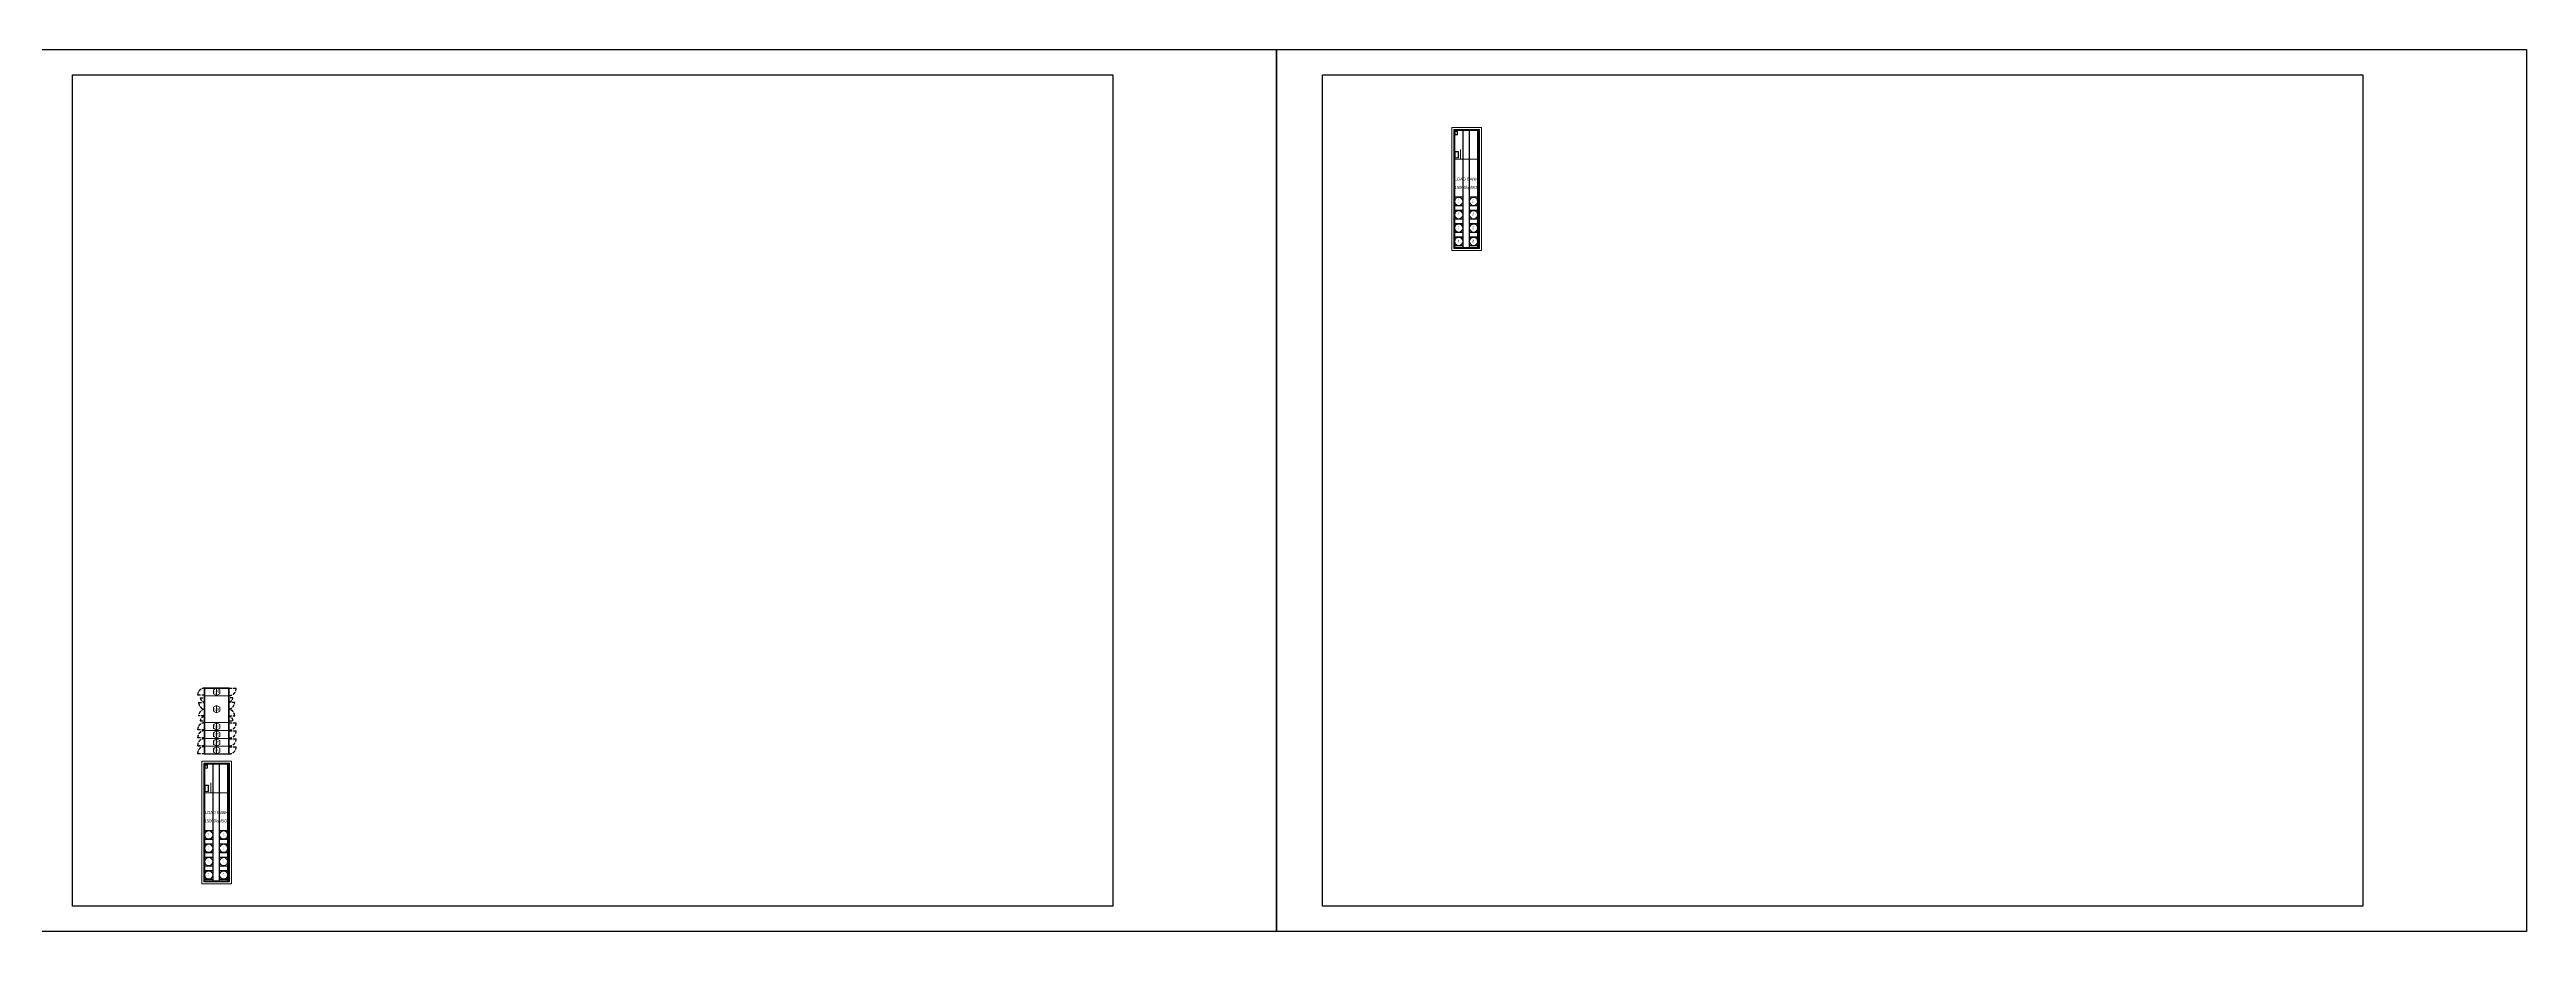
# Model space of a CAD drawing. Header units: millimetres. Extents: x 0 to 504600, y -356400 to 891000.
# Drawn here: x 254625 to 504600, y -178200 to -89100 of the extents above; entities that cross this region are included whole.
import ezdxf
from ezdxf.enums import TextEntityAlignment as Align

# ---------------------------------------------------------------- set-up
doc = ezdxf.new("R2010")
doc.units = ezdxf.units.MM
doc.header["$LTSCALE"] = 150
doc.linetypes.add('LH2', pattern=[2.85, 2, -0.85])
doc.linetypes.add('PHANTOM', pattern=[2.5, 1.25, -0.25, 0.25, -0.25, 0.25, -0.25])
doc.layers.get('Defpoints').update_dxf_attribs({"color": 150})
doc.layers.add('-----31 Base Plan Equipment', color=5, linetype='Continuous', lineweight=0)
doc.styles.add('ELEC', font='')
doc.styles.get('ELEC').set_extended_font_data('Dotum')

msp = doc.modelspace()

# ---------------------------------------------------------------- linework, layer by layer
at = {"layer": '-----31 Base Plan Equipment'}
for p, q in [((396340, -97191), (396340, -109191)), ((396340, -97191), (396340, -98191)), ((396343, -97191), (398840, -97191)), ((396343, -97191), (396343, -109191)), ((396343, -97191), (398840, -97191)), ((396343, -97195), (398840, -97195)), ((396343, -97195), (398840, -97195)), ((396343, -97288), (398840, -97288)), ((396343, -97288), (398840, -97288)), ((396343, -97291), (398840, -97291)), ((396343, -97291), (398840, -97291)), ((396388, -97291), (396388, -109091)), ((396413, -97230), (396413, -109129)), ((396433, -97291), (396433, -109091)), ((396438, -97291), (396438, -109091)), ((397253, -97291), (397253, -109091)), ((397303, -97291), (397303, -109091)), ((397880, -97291), (397880, -109091)), ((397930, -97291), (397930, -109091)), ((398745, -97291), (398745, -109091)), ((398750, -97291), (398750, -109091)), ((398770, -97230), (398770, -109129)), ((398795, -97291), (398795, -109091)), ((398840, -97191), (398840, -109191)), ((398840, -97191), (398940, -97191)), ((398840, -97191), (398940, -97191)), ((398843, -97191), (398843, -109191)), ((398937, -97191), (398937, -109191)), ((398940, -97191), (398940, -109191)), ((396404, -104009), (396422, -104009)), ((396404, -104224), (396422, -104224)), ((396404, -104441), (396422, -104441)), ((396404, -104659), (396422, -104659)), ((396404, -104874), (396422, -104874)), ((396413, -104018), (396413, -104000)), ((396413, -104233), (396413, -104215)), ((396413, -104450), (396413, -104432)), ((396413, -104668), (396413, -104650)), ((396413, -104883), (396413, -104865)), ((397253, -103984), (396438, -103984)), ((397253, -104029), (396438, -104029)), ((397253, -104034), (396438, -104034)), ((397253, -104849), (396438, -104849)), ((397253, -104854), (396438, -104854)), ((397253, -104899), (396438, -104899)), ((396619, -104009), (396637, -104009)), ((396619, -104874), (396637, -104874)), ((396628, -104018), (396628, -104000)), ((396628, -104883), (396628, -104865)), ((396837, -104009), (396855, -104009)), ((396837, -104874), (396855, -104874)), ((396846, -104018), (396846, -104000)), ((396846, -104883), (396846, -104865)), ((397054, -104009), (397072, -104009)), ((397054, -104874), (397072, -104874)), ((397063, -104018), (397063, -104000)), ((397063, -104883), (397063, -104865)), ((397269, -104009), (397287, -104009)), ((397269, -104224), (397287, -104224)), ((397269, -104441), (397287, -104441)), ((397269, -104659), (397287, -104659)), ((397269, -104874), (397287, -104874)), ((397278, -104018), (397278, -104000)), ((397278, -104233), (397278, -104215)), ((397278, -104450), (397278, -104432)), ((397278, -104668), (397278, -104650)), ((397278, -104883), (397278, -104865)), ((397896, -104009), (397914, -104009)), ((397896, -104224), (397914, -104224)), ((397896, -104441), (397914, -104441)), ((397896, -104659), (397914, -104659)), ((397896, -104874), (397914, -104874)), ((397905, -104018), (397905, -104000)), ((397905, -104233), (397905, -104215)), ((397905, -104450), (397905, -104432)), ((397905, -104668), (397905, -104650)), ((397905, -104883), (397905, -104865)), ((397930, -103984), (398745, -103984)), ((397930, -104029), (398745, -104029)), ((397930, -104034), (398745, -104034)), ((397930, -104849), (398745, -104849)), ((397930, -104854), (398745, -104854)), ((397930, -104899), (398745, -104899)), ((398111, -104009), (398129, -104009)), ((398111, -104874), (398129, -104874)), ((398120, -104018), (398120, -104000)), ((398120, -104883), (398120, -104865)), ((398329, -104009), (398347, -104009)), ((398329, -104874), (398347, -104874)), ((398338, -104018), (398338, -104000)), ((398338, -104883), (398338, -104865)), ((398546, -104009), (398564, -104009)), ((398546, -104874), (398564, -104874)), ((398555, -104018), (398555, -104000)), ((398555, -104883), (398555, -104865)), ((398761, -104009), (398779, -104009)), ((398761, -104224), (398779, -104224)), ((398761, -104441), (398779, -104441)), ((398761, -104659), (398779, -104659)), ((398761, -104874), (398779, -104874)), ((398770, -104018), (398770, -104000)), ((398770, -104233), (398770, -104215)), ((398770, -104450), (398770, -104432)), ((398770, -104668), (398770, -104650)), ((398770, -104883), (398770, -104865)), ((396404, -105359), (396422, -105359)), ((396404, -105574), (396422, -105574)), ((396404, -105791), (396422, -105791)), ((396404, -106009), (396422, -106009)), ((396404, -106224), (396422, -106224)), ((396404, -106709), (396422, -106709)), ((396404, -106924), (396422, -106924)), ((396404, -107141), (396422, -107141)), ((396404, -107359), (396422, -107359)), ((396413, -105368), (396413, -105350)), ((396413, -105583), (396413, -105565)), ((396413, -105800), (396413, -105782)), ((396413, -106018), (396413, -106000)), ((396413, -106233), (396413, -106215)), ((396413, -106718), (396413, -106700)), ((396413, -106933), (396413, -106915)), ((396413, -107150), (396413, -107132)), ((396413, -107368), (396413, -107350)), ((397253, -105334), (396438, -105334)), ((397253, -105379), (396438, -105379)), ((397253, -105384), (396438, -105384)), ((397253, -106199), (396438, -106199)), ((397253, -106204), (396438, -106204)), ((397253, -106249), (396438, -106249)), ((397253, -106684), (396438, -106684)), ((397253, -106729), (396438, -106729)), ((397253, -106734), (396438, -106734)), ((396619, -105359), (396637, -105359)), ((396619, -106224), (396637, -106224)), ((396619, -106709), (396637, -106709)), ((396628, -105368), (396628, -105350)), ((396628, -106233), (396628, -106215)), ((396628, -106718), (396628, -106700)), ((396837, -105359), (396855, -105359)), ((396837, -106224), (396855, -106224)), ((396837, -106709), (396855, -106709)), ((396846, -105368), (396846, -105350)), ((396846, -106233), (396846, -106215)), ((396846, -106718), (396846, -106700)), ((397054, -105359), (397072, -105359)), ((397054, -106224), (397072, -106224)), ((397054, -106709), (397072, -106709)), ((397063, -105368), (397063, -105350)), ((397063, -106233), (397063, -106215)), ((397063, -106718), (397063, -106700)), ((397269, -105359), (397287, -105359)), ((397269, -105574), (397287, -105574)), ((397269, -105791), (397287, -105791)), ((397269, -106009), (397287, -106009)), ((397269, -106224), (397287, -106224)), ((397269, -106709), (397287, -106709)), ((397269, -106924), (397287, -106924)), ((397269, -107141), (397287, -107141)), ((397269, -107359), (397287, -107359)), ((397278, -105368), (397278, -105350)), ((397278, -105583), (397278, -105565)), ((397278, -105800), (397278, -105782)), ((397278, -106018), (397278, -106000)), ((397278, -106233), (397278, -106215)), ((397278, -106718), (397278, -106700)), ((397278, -106933), (397278, -106915)), ((397278, -107150), (397278, -107132)), ((397278, -107368), (397278, -107350)), ((397896, -105359), (397914, -105359)), ((397896, -105574), (397914, -105574)), ((397896, -105791), (397914, -105791)), ((397896, -106009), (397914, -106009)), ((397896, -106224), (397914, -106224)), ((397896, -106709), (397914, -106709)), ((397896, -106924), (397914, -106924)), ((397896, -107141), (397914, -107141)), ((397896, -107359), (397914, -107359)), ((397905, -105368), (397905, -105350)), ((397905, -105583), (397905, -105565)), ((397905, -105800), (397905, -105782)), ((397905, -106018), (397905, -106000)), ((397905, -106233), (397905, -106215)), ((397905, -106718), (397905, -106700)), ((397905, -106933), (397905, -106915)), ((397905, -107150), (397905, -107132)), ((397905, -107368), (397905, -107350)), ((397930, -105334), (398745, -105334)), ((397930, -105379), (398745, -105379)), ((397930, -105384), (398745, -105384)), ((397930, -106199), (398745, -106199)), ((397930, -106204), (398745, -106204)), ((397930, -106249), (398745, -106249)), ((397930, -106684), (398745, -106684)), ((397930, -106729), (398745, -106729)), ((397930, -106734), (398745, -106734)), ((398111, -105359), (398129, -105359)), ((398111, -106224), (398129, -106224)), ((398111, -106709), (398129, -106709)), ((398120, -105368), (398120, -105350)), ((398120, -106233), (398120, -106215)), ((398120, -106718), (398120, -106700)), ((398329, -105359), (398347, -105359)), ((398329, -106224), (398347, -106224)), ((398329, -106709), (398347, -106709)), ((398338, -105368), (398338, -105350)), ((398338, -106233), (398338, -106215)), ((398338, -106718), (398338, -106700)), ((398546, -105359), (398564, -105359)), ((398546, -106224), (398564, -106224)), ((398546, -106709), (398564, -106709)), ((398555, -105368), (398555, -105350)), ((398555, -106233), (398555, -106215)), ((398555, -106718), (398555, -106700)), ((398761, -105359), (398779, -105359)), ((398761, -105574), (398779, -105574)), ((398761, -105791), (398779, -105791)), ((398761, -106009), (398779, -106009)), ((398761, -106224), (398779, -106224)), ((398761, -106709), (398779, -106709)), ((398761, -106924), (398779, -106924)), ((398761, -107141), (398779, -107141)), ((398761, -107359), (398779, -107359)), ((398770, -105368), (398770, -105350)), ((398770, -105583), (398770, -105565)), ((398770, -105800), (398770, -105782)), ((398770, -106018), (398770, -106000)), ((398770, -106233), (398770, -106215)), ((398770, -106718), (398770, -106700)), ((398770, -106933), (398770, -106915)), ((398770, -107150), (398770, -107132)), ((398770, -107368), (398770, -107350)), ((396343, -109091), (398840, -109091)), ((396343, -109095), (398840, -109095)), ((396343, -109188), (398840, -109188)), ((396343, -109191), (398840, -109191)), ((396404, -107574), (396422, -107574)), ((396404, -108059), (396422, -108059)), ((396404, -108274), (396422, -108274)), ((396404, -108491), (396422, -108491)), ((396404, -108709), (396422, -108709)), ((396404, -108924), (396422, -108924)), ((396413, -107583), (396413, -107565)), ((396413, -108068), (396413, -108050)), ((396413, -108283), (396413, -108265)), ((396413, -108500), (396413, -108482)), ((396413, -108718), (396413, -108700)), ((396413, -108933), (396413, -108915)), ((397253, -107549), (396438, -107549)), ((397253, -107554), (396438, -107554)), ((397253, -107599), (396438, -107599)), ((397253, -108034), (396438, -108034)), ((397253, -108079), (396438, -108079)), ((397253, -108084), (396438, -108084)), ((397253, -108899), (396438, -108899)), ((397253, -108904), (396438, -108904)), ((397253, -108949), (396438, -108949)), ((396619, -107574), (396637, -107574)), ((396619, -108059), (396637, -108059)), ((396619, -108924), (396637, -108924)), ((396628, -107583), (396628, -107565)), ((396628, -108068), (396628, -108050)), ((396628, -108933), (396628, -108915)), ((396837, -107574), (396855, -107574)), ((396837, -108059), (396855, -108059)), ((396837, -108924), (396855, -108924)), ((396846, -107583), (396846, -107565)), ((396846, -108068), (396846, -108050)), ((396846, -108933), (396846, -108915)), ((397054, -107574), (397072, -107574)), ((397054, -108059), (397072, -108059)), ((397054, -108924), (397072, -108924)), ((397063, -107583), (397063, -107565)), ((397063, -108068), (397063, -108050)), ((397063, -108933), (397063, -108915)), ((397269, -107574), (397287, -107574)), ((397269, -108059), (397287, -108059)), ((397269, -108274), (397287, -108274)), ((397269, -108491), (397287, -108491)), ((397269, -108709), (397287, -108709)), ((397269, -108924), (397287, -108924)), ((397278, -107583), (397278, -107565)), ((397278, -108068), (397278, -108050)), ((397278, -108283), (397278, -108265)), ((397278, -108500), (397278, -108482)), ((397278, -108718), (397278, -108700)), ((397278, -108933), (397278, -108915)), ((397896, -107574), (397914, -107574)), ((397896, -108059), (397914, -108059)), ((397896, -108274), (397914, -108274)), ((397896, -108491), (397914, -108491)), ((397896, -108709), (397914, -108709)), ((397896, -108924), (397914, -108924)), ((397905, -107583), (397905, -107565)), ((397905, -108068), (397905, -108050)), ((397905, -108283), (397905, -108265)), ((397905, -108500), (397905, -108482)), ((397905, -108718), (397905, -108700)), ((397905, -108933), (397905, -108915)), ((397930, -107549), (398745, -107549)), ((397930, -107554), (398745, -107554)), ((397930, -107599), (398745, -107599)), ((397930, -108034), (398745, -108034)), ((397930, -108079), (398745, -108079)), ((397930, -108084), (398745, -108084)), ((397930, -108899), (398745, -108899)), ((397930, -108904), (398745, -108904)), ((397930, -108949), (398745, -108949)), ((398111, -107574), (398129, -107574)), ((398111, -108059), (398129, -108059)), ((398111, -108924), (398129, -108924)), ((398120, -107583), (398120, -107565)), ((398120, -108068), (398120, -108050)), ((398120, -108933), (398120, -108915)), ((398329, -107574), (398347, -107574)), ((398329, -108059), (398347, -108059)), ((398329, -108924), (398347, -108924)), ((398338, -107583), (398338, -107565)), ((398338, -108068), (398338, -108050)), ((398338, -108933), (398338, -108915)), ((398546, -107574), (398564, -107574)), ((398546, -108059), (398564, -108059)), ((398546, -108924), (398564, -108924)), ((398555, -107583), (398555, -107565)), ((398555, -108068), (398555, -108050)), ((398555, -108933), (398555, -108915)), ((398745, -108096), (398745, -107846)), ((398745, -107846), (398795, -107846)), ((398795, -108096), (398745, -108096)), ((398749, -108100), (398749, -107842)), ((398749, -107842), (398791, -107842)), ((398791, -108100), (398749, -108100)), ((398761, -107574), (398779, -107574)), ((398761, -108059), (398779, -108059)), ((398761, -108274), (398779, -108274)), ((398761, -108491), (398779, -108491)), ((398761, -108709), (398779, -108709)), ((398761, -108924), (398779, -108924)), ((398770, -107583), (398770, -107565)), ((398770, -108068), (398770, -108050)), ((398770, -108283), (398770, -108265)), ((398770, -108500), (398770, -108482)), ((398770, -108718), (398770, -108700)), ((398770, -108933), (398770, -108915)), ((398791, -107842), (398791, -108100)), ((398795, -107846), (398795, -108096)), ((398840, -109191), (398940, -109191)), ((270190, -161191), (270190, -173191)), ((270190, -161191), (270190, -162191)), ((270193, -161191), (272690, -161191)), ((270193, -161191), (270193, -173191)), ((270193, -161191), (272690, -161191)), ((270193, -161195), (272690, -161195)), ((270193, -161195), (272690, -161195)), ((270193, -161288), (272690, -161288)), ((270193, -161288), (272690, -161288)), ((270193, -161291), (272690, -161291)), ((270193, -161291), (272690, -161291)), ((270238, -161291), (270238, -173091)), ((270263, -161230), (270263, -173129)), ((270283, -161291), (270283, -173091)), ((270288, -161291), (270288, -173091)), ((271103, -161291), (271103, -173091)), ((271153, -161291), (271153, -173091)), ((271730, -161291), (271730, -173091)), ((271780, -161291), (271780, -173091)), ((272595, -161291), (272595, -173091)), ((272600, -161291), (272600, -173091)), ((272620, -161230), (272620, -173129)), ((272645, -161291), (272645, -173091)), ((272690, -161191), (272690, -173191)), ((272690, -161191), (272790, -161191)), ((272690, -161191), (272790, -161191)), ((272693, -161191), (272693, -173191)), ((272787, -161191), (272787, -173191)), ((272790, -161191), (272790, -173191)), ((270254, -168009), (270272, -168009)), ((270254, -168224), (270272, -168224)), ((270254, -168441), (270272, -168441)), ((270254, -168659), (270272, -168659)), ((270254, -168874), (270272, -168874)), ((270254, -169359), (270272, -169359)), ((270254, -169574), (270272, -169574)), ((270254, -169791), (270272, -169791)), ((270263, -168018), (270263, -168000)), ((270263, -168233), (270263, -168215)), ((270263, -168450), (270263, -168432)), ((270263, -168668), (270263, -168650)), ((270263, -168883), (270263, -168865)), ((270263, -169368), (270263, -169350)), ((270263, -169583), (270263, -169565)), ((270263, -169800), (270263, -169782)), ((271103, -167984), (270288, -167984)), ((271103, -168029), (270288, -168029)), ((271103, -168034), (270288, -168034)), ((271103, -168849), (270288, -168849)), ((271103, -168854), (270288, -168854)), ((271103, -168899), (270288, -168899)), ((271103, -169334), (270288, -169334)), ((271103, -169379), (270288, -169379)), ((271103, -169384), (270288, -169384)), ((270469, -168009), (270487, -168009)), ((270469, -168874), (270487, -168874)), ((270469, -169359), (270487, -169359)), ((270478, -168018), (270478, -168000)), ((270478, -168883), (270478, -168865)), ((270478, -169368), (270478, -169350)), ((270687, -168009), (270705, -168009)), ((270687, -168874), (270705, -168874)), ((270687, -169359), (270705, -169359)), ((270696, -168018), (270696, -168000)), ((270696, -168883), (270696, -168865)), ((270696, -169368), (270696, -169350)), ((270904, -168009), (270922, -168009)), ((270904, -168874), (270922, -168874)), ((270904, -169359), (270922, -169359)), ((270913, -168018), (270913, -168000)), ((270913, -168883), (270913, -168865)), ((270913, -169368), (270913, -169350)), ((271119, -168009), (271137, -168009)), ((271119, -168224), (271137, -168224)), ((271119, -168441), (271137, -168441)), ((271119, -168659), (271137, -168659)), ((271119, -168874), (271137, -168874)), ((271119, -169359), (271137, -169359)), ((271119, -169574), (271137, -169574)), ((271119, -169791), (271137, -169791)), ((271128, -168018), (271128, -168000)), ((271128, -168233), (271128, -168215)), ((271128, -168450), (271128, -168432)), ((271128, -168668), (271128, -168650)), ((271128, -168883), (271128, -168865)), ((271128, -169368), (271128, -169350)), ((271128, -169583), (271128, -169565)), ((271128, -169800), (271128, -169782)), ((271746, -168009), (271764, -168009)), ((271746, -168224), (271764, -168224)), ((271746, -168441), (271764, -168441)), ((271746, -168659), (271764, -168659)), ((271746, -168874), (271764, -168874)), ((271746, -169359), (271764, -169359)), ((271746, -169574), (271764, -169574)), ((271746, -169791), (271764, -169791)), ((271755, -168018), (271755, -168000)), ((271755, -168233), (271755, -168215)), ((271755, -168450), (271755, -168432)), ((271755, -168668), (271755, -168650)), ((271755, -168883), (271755, -168865)), ((271755, -169368), (271755, -169350)), ((271755, -169583), (271755, -169565)), ((271755, -169800), (271755, -169782)), ((271780, -167984), (272595, -167984)), ((271780, -168029), (272595, -168029)), ((271780, -168034), (272595, -168034)), ((271780, -168849), (272595, -168849)), ((271780, -168854), (272595, -168854)), ((271780, -168899), (272595, -168899)), ((271780, -169334), (272595, -169334)), ((271780, -169379), (272595, -169379)), ((271780, -169384), (272595, -169384)), ((271961, -168009), (271979, -168009)), ((271961, -168874), (271979, -168874)), ((271961, -169359), (271979, -169359)), ((271970, -168018), (271970, -168000)), ((271970, -168883), (271970, -168865)), ((271970, -169368), (271970, -169350)), ((272179, -168009), (272197, -168009)), ((272179, -168874), (272197, -168874)), ((272179, -169359), (272197, -169359)), ((272188, -168018), (272188, -168000)), ((272188, -168883), (272188, -168865)), ((272188, -169368), (272188, -169350)), ((272396, -168009), (272414, -168009)), ((272396, -168874), (272414, -168874)), ((272396, -169359), (272414, -169359)), ((272405, -168018), (272405, -168000)), ((272405, -168883), (272405, -168865)), ((272405, -169368), (272405, -169350)), ((272611, -168009), (272629, -168009)), ((272611, -168224), (272629, -168224)), ((272611, -168441), (272629, -168441)), ((272611, -168659), (272629, -168659)), ((272611, -168874), (272629, -168874)), ((272611, -169359), (272629, -169359)), ((272611, -169574), (272629, -169574)), ((272611, -169791), (272629, -169791)), ((272620, -168018), (272620, -168000)), ((272620, -168233), (272620, -168215)), ((272620, -168450), (272620, -168432)), ((272620, -168668), (272620, -168650)), ((272620, -168883), (272620, -168865)), ((272620, -169368), (272620, -169350)), ((272620, -169583), (272620, -169565)), ((272620, -169800), (272620, -169782)), ((270254, -170009), (270272, -170009)), ((270254, -170224), (270272, -170224)), ((270254, -170709), (270272, -170709)), ((270254, -170924), (270272, -170924)), ((270254, -171141), (270272, -171141)), ((270254, -171359), (270272, -171359)), ((270254, -171574), (270272, -171574)), ((270254, -172059), (270272, -172059)), ((270254, -172274), (270272, -172274)), ((270263, -170018), (270263, -170000)), ((270263, -170233), (270263, -170215)), ((270263, -170718), (270263, -170700)), ((270263, -170933), (270263, -170915)), ((270263, -171150), (270263, -171132)), ((270263, -171368), (270263, -171350)), ((270263, -171583), (270263, -171565)), ((270263, -172068), (270263, -172050)), ((270263, -172283), (270263, -172265)), ((270263, -172500), (270263, -172482)), ((271103, -170199), (270288, -170199)), ((271103, -170204), (270288, -170204)), ((271103, -170249), (270288, -170249)), ((271103, -170684), (270288, -170684)), ((271103, -170729), (270288, -170729)), ((271103, -170734), (270288, -170734)), ((271103, -171549), (270288, -171549)), ((271103, -171554), (270288, -171554)), ((271103, -171599), (270288, -171599)), ((271103, -172034), (270288, -172034)), ((271103, -172079), (270288, -172079)), ((271103, -172084), (270288, -172084)), ((270469, -170224), (270487, -170224)), ((270469, -170709), (270487, -170709)), ((270469, -171574), (270487, -171574)), ((270469, -172059), (270487, -172059)), ((270478, -170233), (270478, -170215)), ((270478, -170718), (270478, -170700)), ((270478, -171583), (270478, -171565)), ((270478, -172068), (270478, -172050)), ((270687, -170224), (270705, -170224)), ((270687, -170709), (270705, -170709)), ((270687, -171574), (270705, -171574)), ((270687, -172059), (270705, -172059)), ((270696, -170233), (270696, -170215)), ((270696, -170718), (270696, -170700)), ((270696, -171583), (270696, -171565)), ((270696, -172068), (270696, -172050)), ((270904, -170224), (270922, -170224)), ((270904, -170709), (270922, -170709)), ((270904, -171574), (270922, -171574)), ((270904, -172059), (270922, -172059)), ((270913, -170233), (270913, -170215)), ((270913, -170718), (270913, -170700)), ((270913, -171583), (270913, -171565)), ((270913, -172068), (270913, -172050)), ((271119, -170009), (271137, -170009)), ((271119, -170224), (271137, -170224)), ((271119, -170709), (271137, -170709)), ((271119, -170924), (271137, -170924)), ((271119, -171141), (271137, -171141)), ((271119, -171359), (271137, -171359)), ((271119, -171574), (271137, -171574)), ((271119, -172059), (271137, -172059)), ((271119, -172274), (271137, -172274)), ((271128, -170018), (271128, -170000)), ((271128, -170233), (271128, -170215)), ((271128, -170718), (271128, -170700)), ((271128, -170933), (271128, -170915)), ((271128, -171150), (271128, -171132)), ((271128, -171368), (271128, -171350)), ((271128, -171583), (271128, -171565)), ((271128, -172068), (271128, -172050)), ((271128, -172283), (271128, -172265)), ((271128, -172500), (271128, -172482)), ((271746, -170009), (271764, -170009)), ((271746, -170224), (271764, -170224)), ((271746, -170709), (271764, -170709)), ((271746, -170924), (271764, -170924)), ((271746, -171141), (271764, -171141)), ((271746, -171359), (271764, -171359)), ((271746, -171574), (271764, -171574)), ((271746, -172059), (271764, -172059)), ((271746, -172274), (271764, -172274)), ((271755, -170018), (271755, -170000)), ((271755, -170233), (271755, -170215)), ((271755, -170718), (271755, -170700)), ((271755, -170933), (271755, -170915)), ((271755, -171150), (271755, -171132)), ((271755, -171368), (271755, -171350)), ((271755, -171583), (271755, -171565)), ((271755, -172068), (271755, -172050)), ((271755, -172283), (271755, -172265)), ((271755, -172500), (271755, -172482)), ((271780, -170199), (272595, -170199)), ((271780, -170204), (272595, -170204)), ((271780, -170249), (272595, -170249)), ((271780, -170684), (272595, -170684)), ((271780, -170729), (272595, -170729)), ((271780, -170734), (272595, -170734)), ((271780, -171549), (272595, -171549)), ((271780, -171554), (272595, -171554)), ((271780, -171599), (272595, -171599)), ((271780, -172034), (272595, -172034)), ((271780, -172079), (272595, -172079)), ((271780, -172084), (272595, -172084)), ((271961, -170224), (271979, -170224)), ((271961, -170709), (271979, -170709)), ((271961, -171574), (271979, -171574)), ((271961, -172059), (271979, -172059)), ((271970, -170233), (271970, -170215)), ((271970, -170718), (271970, -170700)), ((271970, -171583), (271970, -171565)), ((271970, -172068), (271970, -172050)), ((272179, -170224), (272197, -170224)), ((272179, -170709), (272197, -170709)), ((272179, -171574), (272197, -171574)), ((272179, -172059), (272197, -172059)), ((272188, -170233), (272188, -170215)), ((272188, -170718), (272188, -170700)), ((272188, -171583), (272188, -171565)), ((272188, -172068), (272188, -172050)), ((272396, -170224), (272414, -170224)), ((272396, -170709), (272414, -170709)), ((272396, -171574), (272414, -171574)), ((272396, -172059), (272414, -172059)), ((272405, -170233), (272405, -170215)), ((272405, -170718), (272405, -170700)), ((272405, -171583), (272405, -171565)), ((272405, -172068), (272405, -172050)), ((272595, -172096), (272595, -171846)), ((272595, -171846), (272645, -171846)), ((272645, -172096), (272595, -172096)), ((272599, -172100), (272599, -171842)), ((272599, -171842), (272641, -171842)), ((272641, -172100), (272599, -172100)), ((272611, -170009), (272629, -170009)), ((272611, -170224), (272629, -170224)), ((272611, -170709), (272629, -170709)), ((272611, -170924), (272629, -170924)), ((272611, -171141), (272629, -171141)), ((272611, -171359), (272629, -171359)), ((272611, -171574), (272629, -171574)), ((272611, -172059), (272629, -172059)), ((272611, -172274), (272629, -172274)), ((272620, -170018), (272620, -170000)), ((272620, -170233), (272620, -170215)), ((272620, -170718), (272620, -170700)), ((272620, -170933), (272620, -170915)), ((272620, -171150), (272620, -171132)), ((272620, -171368), (272620, -171350)), ((272620, -171583), (272620, -171565)), ((272620, -172068), (272620, -172050)), ((272620, -172283), (272620, -172265)), ((272620, -172500), (272620, -172482)), ((272641, -171842), (272641, -172100)), ((272645, -171846), (272645, -172096)), ((270193, -173091), (272690, -173091)), ((270193, -173095), (272690, -173095)), ((270193, -173188), (272690, -173188)), ((270193, -173191), (272690, -173191)), ((270254, -172491), (270272, -172491)), ((270254, -172709), (270272, -172709)), ((270254, -172924), (270272, -172924)), ((270263, -172718), (270263, -172700)), ((270263, -172933), (270263, -172915)), ((271103, -172899), (270288, -172899)), ((271103, -172904), (270288, -172904)), ((271103, -172949), (270288, -172949)), ((270469, -172924), (270487, -172924)), ((270478, -172933), (270478, -172915)), ((270687, -172924), (270705, -172924)), ((270696, -172933), (270696, -172915)), ((270904, -172924), (270922, -172924)), ((270913, -172933), (270913, -172915)), ((271119, -172491), (271137, -172491)), ((271119, -172709), (271137, -172709)), ((271119, -172924), (271137, -172924)), ((271128, -172718), (271128, -172700)), ((271128, -172933), (271128, -172915)), ((271746, -172491), (271764, -172491)), ((271746, -172709), (271764, -172709)), ((271746, -172924), (271764, -172924)), ((271755, -172718), (271755, -172700)), ((271755, -172933), (271755, -172915)), ((271780, -172899), (272595, -172899)), ((271780, -172904), (272595, -172904)), ((271780, -172949), (272595, -172949)), ((271961, -172924), (271979, -172924)), ((271970, -172933), (271970, -172915)), ((272179, -172924), (272197, -172924)), ((272188, -172933), (272188, -172915)), ((272396, -172924), (272414, -172924)), ((272405, -172933), (272405, -172915)), ((272611, -172491), (272629, -172491)), ((272611, -172709), (272629, -172709)), ((272611, -172924), (272629, -172924)), ((272620, -172718), (272620, -172700)), ((272620, -172933), (272620, -172915)), ((272690, -173191), (272790, -173191))]:
    msp.add_line(p, q, dxfattribs=at)
at = {"layer": '-----31 Base Plan Equipment', "ltscale": 10}
for p, q in [((397038, -100191), (397038, -99191)), ((396438, -100191), (397038, -100191)), ((397038, -100191), (398745, -100191)), ((270288, -164191), (270888, -164191)), ((270888, -164191), (270888, -163191)), ((270888, -164191), (272595, -164191))]:
    msp.add_line(p, q, dxfattribs=at)
at = {"layer": '-----31 Base Plan Equipment', "elevation": 0}
for points in [[(396140, -96991), (396140, -109391), (399140, -109391), (399140, -96991)], [(396470, -97371), (396470, -97711), (396710, -97711), (396710, -97371)], [(396490, -97391), (396490, -97691), (396690, -97691), (396690, -97391)], [(396470, -99421), (396470, -100061), (396810, -100061), (396810, -99421)], [(396490, -99441), (396490, -100041), (396790, -100041), (396790, -99441)], [(270240, -153591), (270240, -154391), (272740, -154391), (272740, -153591)], [(272740, -154391), (272740, -157091), (270240, -157091), (270240, -154391)], [(272690, -153641), (272690, -160241), (270290, -160241), (270290, -153641)], [(270240, -157091), (270240, -157891), (272740, -157891), (272740, -157091)], [(270240, -157891), (270240, -158691), (272740, -158691), (272740, -157891)], [(270240, -158691), (270240, -159491), (272740, -159491), (272740, -158691)], [(270240, -159491), (270240, -160291), (272740, -160291), (272740, -159491)], [(269990, -160991), (269990, -173391), (272990, -173391), (272990, -160991)], [(270320, -161371), (270320, -161711), (270560, -161711), (270560, -161371)], [(270340, -161391), (270340, -161691), (270540, -161691), (270540, -161391)], [(270320, -163421), (270320, -164061), (270660, -164061), (270660, -163421)], [(270340, -163441), (270340, -164041), (270640, -164041), (270640, -163441)]]:
    msp.add_lwpolyline(points, close=True, dxfattribs=at)
at = {"layer": '-----31 Base Plan Equipment', "linetype": 'PHANTOM', "ltscale": 5, "elevation": 0}
for points in [[(396393, -104894), (397298, -104894), (397298, -103989), (396393, -103989), (396393, -104894)], [(397885, -104894), (398790, -104894), (398790, -103989), (397885, -103989), (397885, -104894)], [(396393, -106244), (397298, -106244), (397298, -105339), (396393, -105339), (396393, -106244)], [(396393, -107594), (397298, -107594), (397298, -106689), (396393, -106689), (396393, -107594)], [(397885, -106244), (398790, -106244), (398790, -105339), (397885, -105339), (397885, -106244)], [(397885, -107594), (398790, -107594), (398790, -106689), (397885, -106689), (397885, -107594)], [(396393, -108944), (397298, -108944), (397298, -108039), (396393, -108039), (396393, -108944)], [(397885, -108944), (398790, -108944), (398790, -108039), (397885, -108039), (397885, -108944)], [(270243, -168894), (271148, -168894), (271148, -167989), (270243, -167989), (270243, -168894)], [(270243, -170244), (271148, -170244), (271148, -169339), (270243, -169339), (270243, -170244)], [(271735, -168894), (272640, -168894), (272640, -167989), (271735, -167989), (271735, -168894)], [(271735, -170244), (272640, -170244), (272640, -169339), (271735, -169339), (271735, -170244)], [(270243, -171594), (271148, -171594), (271148, -170689), (270243, -170689), (270243, -171594)], [(270243, -172944), (271148, -172944), (271148, -172039), (270243, -172039), (270243, -172944)], [(271735, -171594), (272640, -171594), (272640, -170689), (271735, -170689), (271735, -171594)], [(271735, -172944), (272640, -172944), (272640, -172039), (271735, -172039), (271735, -172944)]]:
    msp.add_lwpolyline(points, dxfattribs=at)
for points in [[(396413, -104874), (397278, -104874), (397278, -104009), (396413, -104009)], [(397905, -104874), (398770, -104874), (398770, -104009), (397905, -104009)], [(396413, -106224), (397278, -106224), (397278, -105359), (396413, -105359)], [(396413, -107574), (397278, -107574), (397278, -106709), (396413, -106709)], [(397905, -106224), (398770, -106224), (398770, -105359), (397905, -105359)], [(397905, -107574), (398770, -107574), (398770, -106709), (397905, -106709)], [(396413, -108924), (397278, -108924), (397278, -108059), (396413, -108059)], [(397905, -108924), (398770, -108924), (398770, -108059), (397905, -108059)], [(270263, -168874), (271128, -168874), (271128, -168009), (270263, -168009)], [(270263, -170224), (271128, -170224), (271128, -169359), (270263, -169359)], [(271755, -168874), (272620, -168874), (272620, -168009), (271755, -168009)], [(271755, -170224), (272620, -170224), (272620, -169359), (271755, -169359)], [(270263, -171574), (271128, -171574), (271128, -170709), (270263, -170709)], [(270263, -172924), (271128, -172924), (271128, -172059), (270263, -172059)], [(271755, -171574), (272620, -171574), (272620, -170709), (271755, -170709)], [(271755, -172924), (272620, -172924), (272620, -172059), (271755, -172059)]]:
    msp.add_lwpolyline(points, close=True, dxfattribs=at)
at = {"layer": '-----31 Base Plan Equipment', "elevation": 0}
for points in [[(271490, -153631), (271490, -154351), (271170, -154192), (271170, -153791), (271490, -153631), (271810, -153791), (271810, -154192), (271490, -154351)], [(271490, -155381), (271490, -156101), (271170, -155942), (271170, -155541), (271490, -155381), (271810, -155541), (271810, -155942), (271490, -156101)], [(271490, -157131), (271490, -157851), (271170, -157692), (271170, -157291), (271490, -157131), (271810, -157291), (271810, -157692), (271490, -157851)], [(271490, -157931), (271490, -158651), (271170, -158492), (271170, -158091), (271490, -157931), (271810, -158091), (271810, -158492), (271490, -158651)], [(271490, -158731), (271490, -159451), (271170, -159292), (271170, -158891), (271490, -158731), (271810, -158891), (271810, -159292), (271490, -159451)], [(271490, -159531), (271490, -160251), (271170, -160092), (271170, -159691), (271490, -159531), (271810, -159691), (271810, -160092), (271490, -160251)]]:
    msp.add_lwpolyline(points, dxfattribs=at)
at = {"layer": '-----31 Base Plan Equipment'}
for centre, radius in [((396413, -104009), 7.5), ((396413, -104224), 7.5), ((396413, -104441), 7.5), ((396413, -104659), 7.5), ((396413, -104874), 7.5), ((396846, -104441), 403), ((396628, -104009), 7.5), ((396628, -104874), 7.5), ((396846, -104009), 7.5), ((396846, -104874), 7.5), ((397063, -104009), 7.5), ((397063, -104874), 7.5), ((397278, -104009), 7.5), ((397278, -104224), 7.5), ((397278, -104441), 7.5), ((397278, -104659), 7.5), ((397278, -104874), 7.5), ((397905, -104009), 7.5), ((397905, -104224), 7.5), ((397905, -104441), 7.5), ((397905, -104659), 7.5), ((397905, -104874), 7.5), ((398338, -104441), 403), ((398338, -104441), 403), ((398120, -104009), 7.5), ((398120, -104874), 7.5), ((398338, -104009), 7.5), ((398338, -104874), 7.5), ((398555, -104009), 7.5), ((398555, -104874), 7.5), ((398770, -104009), 7.5), ((398770, -104224), 7.5), ((398770, -104441), 7.5), ((398770, -104659), 7.5), ((398770, -104874), 7.5), ((396413, -105359), 7.5), ((396413, -105574), 7.5), ((396413, -105791), 7.5), ((396413, -106009), 7.5), ((396413, -106224), 7.5), ((396413, -106709), 7.5), ((396413, -106924), 7.5), ((396413, -107141), 7.5), ((396413, -107359), 7.5), ((396846, -105791), 403), ((396846, -107141), 403), ((396628, -105359), 7.5), ((396628, -106224), 7.5), ((396628, -106709), 7.5), ((396846, -105359), 7.5), ((396846, -106224), 7.5), ((396846, -106709), 7.5), ((397063, -105359), 7.5), ((397063, -106224), 7.5), ((397063, -106709), 7.5), ((397278, -105359), 7.5), ((397278, -105574), 7.5), ((397278, -105791), 7.5), ((397278, -106009), 7.5), ((397278, -106224), 7.5), ((397278, -106709), 7.5), ((397278, -106924), 7.5), ((397278, -107141), 7.5), ((397278, -107359), 7.5), ((397905, -105359), 7.5), ((397905, -105574), 7.5), ((397905, -105791), 7.5), ((397905, -106009), 7.5), ((397905, -106224), 7.5), ((397905, -106709), 7.5), ((397905, -106924), 7.5), ((397905, -107141), 7.5), ((397905, -107359), 7.5), ((398338, -105791), 403), ((398338, -105791), 403), ((398338, -107141), 403), ((398338, -107141), 403), ((398120, -105359), 7.5), ((398120, -106224), 7.5), ((398120, -106709), 7.5), ((398338, -105359), 7.5), ((398338, -106224), 7.5), ((398338, -106709), 7.5), ((398555, -105359), 7.5), ((398555, -106224), 7.5), ((398555, -106709), 7.5), ((398770, -105359), 7.5), ((398770, -105574), 7.5), ((398770, -105791), 7.5), ((398770, -106009), 7.5), ((398770, -106224), 7.5), ((398770, -106709), 7.5), ((398770, -106924), 7.5), ((398770, -107141), 7.5), ((398770, -107359), 7.5), ((396413, -107574), 7.5), ((396413, -108059), 7.5), ((396413, -108274), 7.5), ((396413, -108491), 7.5), ((396413, -108709), 7.5), ((396413, -108924), 7.5), ((396846, -108491), 403), ((396628, -107574), 7.5), ((396628, -108059), 7.5), ((396628, -108924), 7.5), ((396846, -107574), 7.5), ((396846, -108059), 7.5), ((396846, -108924), 7.5), ((397063, -107574), 7.5), ((397063, -108059), 7.5), ((397063, -108924), 7.5), ((397278, -107574), 7.5), ((397278, -108059), 7.5), ((397278, -108274), 7.5), ((397278, -108491), 7.5), ((397278, -108709), 7.5), ((397278, -108924), 7.5), ((397905, -107574), 7.5), ((397905, -108059), 7.5), ((397905, -108274), 7.5), ((397905, -108491), 7.5), ((397905, -108709), 7.5), ((397905, -108924), 7.5), ((398338, -108491), 403), ((398338, -108491), 403), ((398120, -107574), 7.5), ((398120, -108059), 7.5), ((398120, -108924), 7.5), ((398338, -107574), 7.5), ((398338, -108059), 7.5), ((398338, -108924), 7.5), ((398555, -107574), 7.5), ((398555, -108059), 7.5), ((398555, -108924), 7.5), ((398770, -107574), 7.5), ((398770, -108059), 7.5), ((398770, -108274), 7.5), ((398770, -108491), 7.5), ((398770, -108709), 7.5), ((398770, -108924), 7.5), ((270263, -168009), 7.5), ((270263, -168224), 7.5), ((270263, -168441), 7.5), ((270263, -168659), 7.5), ((270263, -168874), 7.5), ((270263, -169359), 7.5), ((270263, -169574), 7.5), ((270263, -169791), 7.5), ((270696, -168441), 403), ((270696, -169791), 403), ((270478, -168009), 7.5), ((270478, -168874), 7.5), ((270478, -169359), 7.5), ((270696, -168009), 7.5), ((270696, -168874), 7.5), ((270696, -169359), 7.5), ((270913, -168009), 7.5), ((270913, -168874), 7.5), ((270913, -169359), 7.5), ((271128, -168009), 7.5), ((271128, -168224), 7.5), ((271128, -168441), 7.5), ((271128, -168659), 7.5), ((271128, -168874), 7.5), ((271128, -169359), 7.5), ((271128, -169574), 7.5), ((271128, -169791), 7.5), ((271755, -168009), 7.5), ((271755, -168224), 7.5), ((271755, -168441), 7.5), ((271755, -168659), 7.5), ((271755, -168874), 7.5), ((271755, -169359), 7.5), ((271755, -169574), 7.5), ((271755, -169791), 7.5), ((272188, -168441), 403), ((272188, -168441), 403), ((272188, -169791), 403), ((272188, -169791), 403), ((271970, -168009), 7.5), ((271970, -168874), 7.5), ((271970, -169359), 7.5), ((272188, -168009), 7.5), ((272188, -168874), 7.5), ((272188, -169359), 7.5), ((272405, -168009), 7.5), ((272405, -168874), 7.5), ((272405, -169359), 7.5), ((272620, -168009), 7.5), ((272620, -168224), 7.5), ((272620, -168441), 7.5), ((272620, -168659), 7.5), ((272620, -168874), 7.5), ((272620, -169359), 7.5), ((272620, -169574), 7.5), ((272620, -169791), 7.5), ((270263, -170009), 7.5), ((270263, -170224), 7.5), ((270263, -170709), 7.5), ((270263, -170924), 7.5), ((270263, -171141), 7.5), ((270263, -171359), 7.5), ((270263, -171574), 7.5), ((270263, -172059), 7.5), ((270263, -172274), 7.5), ((270696, -171141), 403), ((270696, -172491), 403), ((270478, -170224), 7.5), ((270478, -170709), 7.5), ((270478, -171574), 7.5), ((270478, -172059), 7.5), ((270696, -170224), 7.5), ((270696, -170709), 7.5), ((270696, -171574), 7.5), ((270696, -172059), 7.5), ((270913, -170224), 7.5), ((270913, -170709), 7.5), ((270913, -171574), 7.5), ((270913, -172059), 7.5), ((271128, -170009), 7.5), ((271128, -170224), 7.5), ((271128, -170709), 7.5), ((271128, -170924), 7.5), ((271128, -171141), 7.5), ((271128, -171359), 7.5), ((271128, -171574), 7.5), ((271128, -172059), 7.5), ((271128, -172274), 7.5), ((271755, -170009), 7.5), ((271755, -170224), 7.5), ((271755, -170709), 7.5), ((271755, -170924), 7.5), ((271755, -171141), 7.5), ((271755, -171359), 7.5), ((271755, -171574), 7.5), ((271755, -172059), 7.5), ((271755, -172274), 7.5), ((272188, -171141), 403), ((272188, -171141), 403), ((272188, -172491), 403), ((272188, -172491), 403), ((271970, -170224), 7.5), ((271970, -170709), 7.5), ((271970, -171574), 7.5), ((271970, -172059), 7.5), ((272188, -170224), 7.5), ((272188, -170709), 7.5), ((272188, -171574), 7.5), ((272188, -172059), 7.5), ((272405, -170224), 7.5), ((272405, -170709), 7.5), ((272405, -171574), 7.5), ((272405, -172059), 7.5), ((272620, -170009), 7.5), ((272620, -170224), 7.5), ((272620, -170709), 7.5), ((272620, -170924), 7.5), ((272620, -171141), 7.5), ((272620, -171359), 7.5), ((272620, -171574), 7.5), ((272620, -172059), 7.5), ((272620, -172274), 7.5), ((270263, -172491), 7.5), ((270263, -172709), 7.5), ((270263, -172924), 7.5), ((270478, -172924), 7.5), ((270696, -172924), 7.5), ((270913, -172924), 7.5), ((271128, -172491), 7.5), ((271128, -172709), 7.5), ((271128, -172924), 7.5), ((271755, -172491), 7.5), ((271755, -172709), 7.5), ((271755, -172924), 7.5), ((271970, -172924), 7.5), ((272188, -172924), 7.5), ((272405, -172924), 7.5), ((272620, -172491), 7.5), ((272620, -172709), 7.5), ((272620, -172924), 7.5)]:
    msp.add_circle(centre, radius, dxfattribs=at)
at = {"color": 8, "linetype": 'LH2', "elevation": 0}
for points in [[(270289, -153626, 0.4460761), (269574, -154341)], [(270240, -154980, -0.4142136), (269840, -154580), (270240, -154580)], [(272740, -153634), (273455, -153634, -0.4460761), (272740, -154349)], [(272740, -154980, 0.4142136), (273140, -154580), (272740, -154580)], [(270289, -157126, 0.4460761), (269574, -157841)], [(270240, -156406), (269664, -156406, -0.3271054), (270240, -155741, -0.3271054), (269664, -155077), (270240, -155077)], [(270240, -156503, 0.4142136), (269840, -156903), (270240, -156903)], [(272740, -156406), (273316, -156406, 0.3271054), (272740, -155741, 0.3271054), (273316, -155077), (272740, -155077)], [(272740, -156903), (273140, -156903, 0.4142136), (272740, -156503)], [(272740, -157134), (273455, -157134, -0.4460761), (272740, -157849)], [(270289, -157926, 0.4460761), (269574, -158641)], [(270289, -158726, 0.4460761), (269574, -159441)], [(270289, -159526, 0.4460761), (269574, -160241)], [(272740, -157934), (273455, -157934, -0.4460761), (272740, -158649)], [(272740, -158734), (273455, -158734, -0.4460761), (272740, -159449)], [(272740, -159534), (273455, -159534, -0.4460761), (272740, -160249)]]:
    msp.add_lwpolyline(points, format="xyb", dxfattribs=at)
for points in [[(270290, -154341), (269575, -154341)], [(270290, -157841), (269575, -157841)], [(270290, -158641), (269575, -158641)], [(270290, -160241), (269575, -160241)]]:
    msp.add_lwpolyline(points, dxfattribs=at)
msp.add_lwpolyline([(269575, -159441), (270290, -159441)], close=True, dxfattribs=at)
at = {"layer": 'Defpoints'}
for points in [[(252300, -89100), (378450, -89100), (378450, -178200), (252300, -178200)], [(378450, -89100), (504600, -89100), (504600, -178200), (378450, -178200)], [(256950, -91650), (361950, -91650), (361950, -175650), (256950, -175650)], [(383100, -91650), (488100, -91650), (488100, -175650), (383100, -175650)]]:
    msp.add_lwpolyline(points, close=True, dxfattribs=at)

# ---------------------------------------------------------------- texts
at = {"layer": '-----31 Base Plan Equipment', "style": 'ELEC', "width": 0.9}
for p in [(397623, -102187, 0), (271473, -166187, 0)]:
    msp.add_text('LOAD BANK', height=300, dxfattribs=at).set_placement(p, align=Align.MIDDLE)
at = {"layer": '-----31 Base Plan Equipment', "style": 'ELEC'}
for p in [(397707, -103066), (271557, -167066)]:
    msp.add_text('15000kg/BOX', height=300, dxfattribs=at).set_placement(p, align=Align.MIDDLE)
for p in [(396833, -104436), (398312, -104436), (396833, -105786), (396833, -107136), (398312, -105786), (398312, -107136), (396833, -108486), (398312, -108486), (270683, -168436), (270683, -169786), (272162, -168436), (272162, -169786), (270683, -171136), (270683, -172486), (272162, -171136), (272162, -172486)]:
    msp.add_text('375kW', height=92.4, rotation=90, dxfattribs=at).set_placement(p, align=Align.MIDDLE_CENTER)
at = {"layer": '-----31 Base Plan Equipment', "style": 'ELEC', "width": 0.7}
for s, p in [('LO', (271357, -153996, 0)), ('HV', (271641, -153975, 0)), ('LO', (271357, -155746, 0)), ('LO-1', (271357, -157496, 0)), ('TR', (271641, -155725, 0)), ('LV', (271641, -157475, 0)), ('LO-2', (271357, -158296, 0)), ('LO-3', (271357, -159096, 0)), ('LO-4', (271357, -159896, 0)), ('LV', (271641, -158275, 0)), ('LV', (271641, -159075, 0)), ('LV', (271641, -159875, 0))]:
    msp.add_text(s, height=200, rotation=270, dxfattribs=at).set_placement(p, align=Align.MIDDLE_CENTER)

doc.saveas('drawing.dxf')
